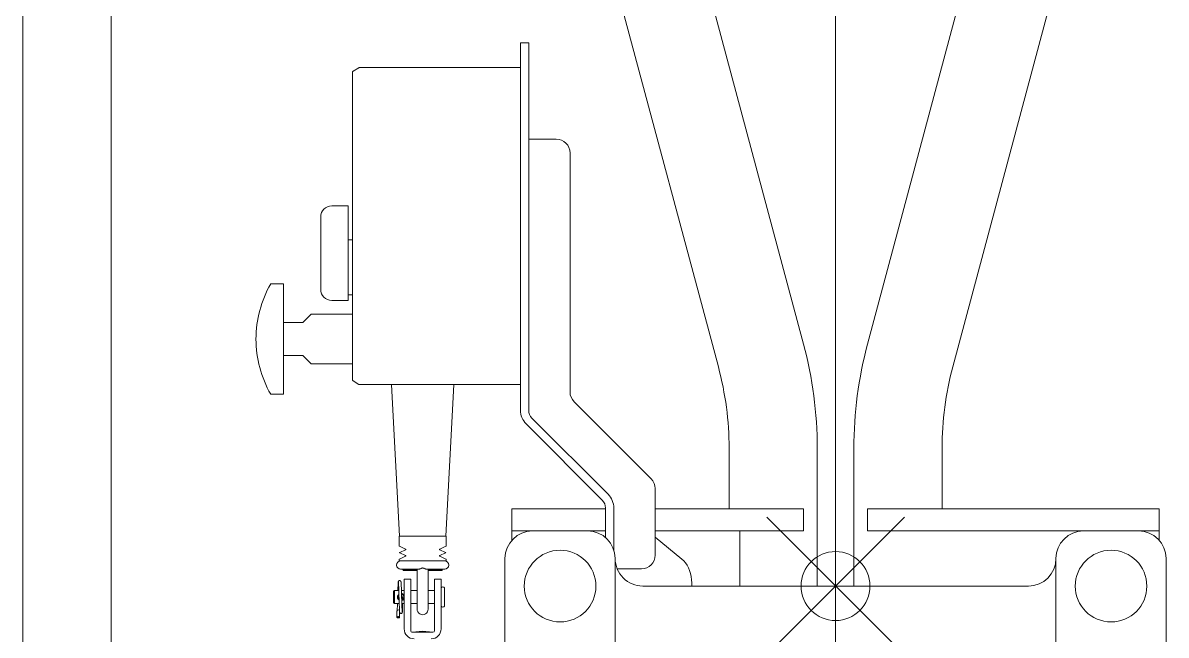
# Model space of a CAD drawing. Extents: x -3873 to 164127, y 7129 to 96529.
# Drawn here: x 46854.5 to 47269.5, y 60993 to 61215.1 of the extents above; entities that cross this region are included whole.
import ezdxf
from ezdxf.enums import TextEntityAlignment as Align

# ---------------------------------------------------------------- set-up
doc = ezdxf.new("R2010")
doc.units = 0
doc.header["$PDMODE"] = 35
doc.header["$PDSIZE"] = 25
doc.layers.get('0').update_dxf_attribs({"linetype": 'CONTINUOUS'})
doc.layers.add('LAYOUT Kromeka', color=1, linetype='CONTINUOUS', lineweight=5)
doc.layers.add('POSNR', color=4, linetype='CONTINUOUS')
doc.styles.add('015_100', font='arial.ttf', dxfattribs={"height": 150})

# ---------------------------------------------------------------- blocks, each defined once
blk = doc.blocks.new('*U61')
at = {"ltscale": 20}
for p, q in [((-7528, 92.5), (-7520, 92.5)), ((-7528, 66.46), (-7528, 92.5)), ((-7520, 85.08), (-7520, 92.5)), ((-7520, 92.5), (-7516.61, 92.5)), ((-7520, 85.08), (-7520, 92.5)), ((-7510, 95), (-7464.55, 95)), ((-7520, 65), (-7520, 85)), ((-7820.99, 82.24), (-7579.51, 17.53)), ((-7528, 57.5), (-7528, 67.4)), ((-7520, 57.5), (-7520, 64.93)), ((-7520, 64.92), (-7520, 57.5)), ((-7528, 57.5), (-7528, 55)), ((-7528, 49.71), (-7528, 55)), ((-7520, 57.5), (-7520, 55)), ((-7520, 24.71), (-7520, 55)), ((-7464.55, 55), (-7510, 55)), ((-7829.27, 51.33), (-7587.79, -13.38)), ((-7528, 46.82), (-7528, 49.71)), ((-7528, 46.82), (-7528, 38.16)), ((-7500, -22.4), (-7500, 45)), ((-7528, 29.71), (-7528, 38.16)), ((-7528, 29.71), (-7528, 24.71)), ((-7528, 2.56), (-7528, 24.71)), ((-7520, 2.56), (-7520, 24.71)), ((-7550, 13.65), (-7528, 13.65)), ((-7528, 2.56), (-7528, 0.86)), ((-7528, -12.37), (-7528, 0.86)), ((-7520, 2.56), (-7520, 0.86)), ((-7520, -12.37), (-7520, 0.86)), ((-7528, -12.37), (-7528, -13.35)), ((-7520, -12.37), (-7520, -13.35)), ((-7520, -13.35), (-7528, -13.35)), ((-7550, -18.35), (-7500, -18.35)), ((-7500, -22.4), (-7500, -22.5)), ((-7500, -27.5), (-7500, -22.5)), ((-7500, -27.5), (-7500, -27.6)), ((-7500, -95), (-7500, -27.6)), ((-7550, -31.65), (-7500, -31.65)), ((-7829.27, -101.33), (-7587.79, -36.62)), ((-7528, -37.63), (-7528, -36.65)), ((-7528, -36.65), (-7520, -36.65)), ((-7520, -37.63), (-7520, -36.65)), ((-7528, -37.63), (-7528, -50.86)), ((-7520, -37.63), (-7520, -50.86)), ((-7528, -52.56), (-7528, -50.86)), ((-7528, -52.56), (-7528, -74.71)), ((-7520, -52.56), (-7520, -50.86)), ((-7520, -52.56), (-7520, -74.71)), ((-7520, -62.31), (-7520, -59.8)), ((-7500, -59.8), (-7520, -59.8)), ((-7550, -63.65), (-7528, -63.65)), ((-7820.99, -132.24), (-7579.51, -67.53)), ((-7520, -77.12), (-7520, -74.6)), ((-7528, -79.71), (-7528, -74.71)), ((-7520, -79.71), (-7520, -74.71)), ((-7520, -81.12), (-7520, -77.12)), ((-7506.63, -78.38), (-7507.56, -78.87)), ((-7505.62, -77.97), (-7506.63, -78.38)), ((-7504.55, -77.64), (-7505.62, -77.97)), ((-7503.44, -77.41), (-7504.55, -77.64)), ((-7502.29, -77.26), (-7503.44, -77.41)), ((-7501.13, -77.22), (-7502.29, -77.26)), ((-7501.13, -77.22), (-7500, -77.22)), ((-7528, -79.71), (-7528, -88.16)), ((-7520, -79.71), (-7520, -88.16)), ((-7520, -81.12), (-7520, -88.45)), ((-7509.79, -80.75), (-7517.74, -90.48)), ((-7509.15, -80.06), (-7509.79, -80.75)), ((-7508.41, -79.43), (-7509.15, -80.06)), ((-7507.56, -78.87), (-7508.41, -79.43)), ((-7511.22, -90.48), (-7535.36, -90.48)), ((-7528, -90.48), (-7528, -88.16)), ((-7520, -90.48), (-7520, -88.16)), ((-7520, -88.59), (-7520, -90.48)), ((-7538.9, -91.94), (-7566.87, -119.91)), ((-7506.22, -104.26), (-7506.22, -95.48)), ((-7533.29, -107.55), (-7560.95, -135.21)), ((-7513.12, -105.5), (-7528.34, -105.5)), ((-7513.06, -105.48), (-7521.22, -105.48)), ((-7464.55, -105), (-7510, -105)), ((-7558.83, -137.33), (-7531.17, -109.67)), ((-7517.6, -108.5), (-7528.34, -108.5)), ((-7528, -108.5), (-7528, -142.5)), ((-7520, -114.92), (-7520, -108.5)), ((-7520, -108.5), (-7520, -114.93)), ((-7520, -135), (-7520, -115)), ((-7570.41, -121.38), (-7657.12, -121.38)), ((-7662.12, -126.38), (-7662.12, -136.38)), ((-7697.12, -136.38), (-7687.12, -136.38)), ((-7697.12, -136.38), (-7697.12, -139.38)), ((-7687.12, -136.38), (-7563.78, -136.38)), ((-7684.62, -136.38), (-7682.8, -136.38)), ((-7682.8, -136.38), (-7677.62, -136.38)), ((-7662.12, -136.38), (-7660.52, -136.38)), ((-7520, -135.08), (-7520, -142.5)), ((-7520, -135.08), (-7520, -142.5)), ((-7697.12, -139.38), (-7687.12, -139.38)), ((-7688.12, -139.38), (-7688.12, -197.74)), ((-7563.78, -139.38), (-7687.12, -139.38)), ((-7573.12, -139.38), (-7573.12, -161.88)), ((-7520, -142.5), (-7528, -142.5)), ((-7516.62, -142.5), (-7520, -142.5)), ((-7510, -145), (-7464.55, -145)), ((-7573.12, -167.62), (-7573.12, -161.88)), ((-7518.12, -166.5), (-7573.12, -163.62)), ((-7573.12, -182.14), (-7573.12, -167.62)), ((-7518.12, -178.91), (-7518.12, -166.48)), ((-7518.02, -166.38), (-7514.52, -166.38)), ((-7513.38, -168.68), (-7514.43, -166.44)), ((-7513.2, -168.68), (-7512.21, -166.57)), ((-7511.05, -168.68), (-7512.03, -166.57)), ((-7510.86, -168.68), (-7509.82, -166.44)), ((-7509.73, -166.38), (-7509.12, -166.38)), ((-7509.12, -178.95), (-7509.12, -166.38)), ((-7506.12, -166.88), (-7506.12, -171.04)), ((-7506.12, -167.83), (-7505.92, -167.74)), ((-7505.92, -167.74), (-7505.92, -171.45)), ((-7505.62, -167.82), (-7505.92, -167.74)), ((-7505.62, -167.82), (-7505.62, -171.49)), ((-7495.63, -168.18), (-7502.45, -168.18)), ((-7502.45, -170.58), (-7502.45, -168.18)), ((-7499.37, -166.93), (-7493.08, -166.93)), ((-7499.37, -168.13), (-7493.08, -168.13)), ((-7484.45, -168.18), (-7495.63, -168.18)), ((-7493.08, -166.93), (-7492.67, -166.93)), ((-7493.08, -168.13), (-7492.67, -168.13)), ((-7506.38, -174.29), (-7506.46, -174.51)), ((-7506.3, -174.06), (-7506.38, -174.29)), ((-7506.27, -173.95), (-7506.3, -174.06)), ((-7506.24, -173.84), (-7506.27, -173.95)), ((-7506.19, -173.68), (-7506.24, -173.84)), ((-7506.17, -173.59), (-7506.19, -173.68)), ((-7506.16, -173.51), (-7506.17, -173.59)), ((-7506.14, -173.41), (-7506.16, -173.51)), ((-7506.13, -173.31), (-7506.14, -173.41)), ((-7506.12, -173.26), (-7506.13, -173.31)), ((-7506.12, -171.04), (-7506.12, -173.21)), ((-7506.12, -173.21), (-7506.12, -173.26)), ((-7505.92, -171.45), (-7505.92, -172.88)), ((-7505.92, -172.89), (-7505.92, -172.88)), ((-7505.62, -172.89), (-7505.92, -172.89)), ((-7505.62, -171.49), (-7505.62, -172.88)), ((-7505.62, -172.88), (-7503.38, -172.88)), ((-7505.62, -172.88), (-7505.62, -172.89)), ((-7503.38, -172.88), (-7498.42, -172.88)), ((-7503.38, -172.88), (-7491.62, -172.88)), ((-7495.63, -170.58), (-7502.45, -170.58)), ((-7498.42, -170.58), (-7498.42, -172.88)), ((-7483.85, -170.58), (-7495.63, -170.58)), ((-7493.62, -170.58), (-7493.62, -172.88)), ((-7493.62, -172.88), (-7491.62, -172.88)), ((-7483.67, -174.88), (-7483.45, -172.38)), ((-7483.45, -172.68), (-7483.45, -172.38)), ((-7483.45, -172.38), (-7483.26, -172.38)), ((-7483.45, -177.38), (-7483.45, -172.68)), ((-7483.26, -172.68), (-7483.26, -172.38)), ((-7483.26, -177.38), (-7483.26, -172.68)), ((-7483.25, -171.18), (-7483.25, -178.58)), ((-7506.55, -174.74), (-7506.61, -174.88)), ((-7506.55, -175.02), (-7506.61, -174.88)), ((-7506.46, -174.51), (-7506.55, -174.74)), ((-7506.46, -175.24), (-7506.55, -175.02)), ((-7506.38, -175.47), (-7506.46, -175.24)), ((-7506.3, -175.69), (-7506.38, -175.47)), ((-7506.27, -175.81), (-7506.3, -175.69)), ((-7506.24, -175.92), (-7506.27, -175.81)), ((-7506.19, -176.08), (-7506.24, -175.92)), ((-7506.17, -176.16), (-7506.19, -176.08)), ((-7506.16, -176.24), (-7506.17, -176.16)), ((-7506.14, -176.35), (-7506.16, -176.24)), ((-7506.13, -176.45), (-7506.14, -176.35)), ((-7506.12, -176.5), (-7506.13, -176.45)), ((-7506.12, -176.54), (-7506.12, -176.5)), ((-7506.12, -176.54), (-7506.12, -182.88)), ((-7505.62, -176.87), (-7505.92, -176.87)), ((-7505.92, -176.87), (-7505.92, -176.88)), ((-7505.92, -176.88), (-7505.92, -182.02)), ((-7505.62, -176.88), (-7505.62, -176.87)), ((-7505.62, -176.88), (-7503.38, -176.88)), ((-7505.62, -176.88), (-7505.62, -181.94)), ((-7503.38, -176.88), (-7491.62, -176.88)), ((-7498.42, -176.88), (-7498.42, -179.18)), ((-7493.62, -176.88), (-7493.62, -179.18)), ((-7483.67, -174.88), (-7483.45, -177.38)), ((-7483.45, -177.38), (-7483.26, -177.38)), ((-7573.12, -197.74), (-7573.12, -182.14)), ((-7518.12, -183.28), (-7518.12, -178.91)), ((-7513.38, -181.07), (-7514.43, -183.32)), ((-7513.2, -181.07), (-7512.21, -183.18)), ((-7511.05, -181.07), (-7512.03, -183.18)), ((-7510.86, -181.07), (-7509.82, -183.32)), ((-7509.12, -183.38), (-7509.12, -178.95)), ((-7506.12, -181.93), (-7505.92, -182.02)), ((-7505.62, -181.94), (-7505.92, -182.02)), ((-7502.45, -179.18), (-7495.63, -179.18)), ((-7502.45, -181.58), (-7502.45, -179.18)), ((-7495.63, -181.58), (-7502.45, -181.58)), ((-7498.18, -182.57), (-7499.28, -182.6)), ((-7498.42, -181.58), (-7498.42, -182.58)), ((-7496.47, -182.52), (-7498.18, -182.57)), ((-7497.25, -182.45), (-7497.26, -182.54)), ((-7497.23, -182.35), (-7497.25, -182.45)), ((-7497.2, -182.26), (-7497.23, -182.35)), ((-7497.16, -182.17), (-7497.2, -182.26)), ((-7497.12, -182.09), (-7497.16, -182.17)), ((-7497.08, -182.01), (-7497.12, -182.09)), ((-7497.03, -181.93), (-7497.08, -182.01)), ((-7496.98, -181.86), (-7497.03, -181.93)), ((-7496.92, -181.8), (-7496.98, -181.86)), ((-7496.85, -181.73), (-7496.92, -181.8)), ((-7496.78, -181.68), (-7496.85, -181.73)), ((-7496.71, -181.63), (-7496.78, -181.68)), ((-7496.63, -181.58), (-7496.71, -181.63)), ((-7494.42, -182.46), (-7496.47, -182.52)), ((-7496.02, -182.25), (-7495.14, -182.25)), ((-7483.85, -179.18), (-7495.63, -179.18)), ((-7484.45, -181.58), (-7495.63, -181.58)), ((-7495.34, -181.62), (-7495.42, -181.58)), ((-7495.27, -181.67), (-7495.34, -181.62)), ((-7495.2, -181.72), (-7495.27, -181.67)), ((-7495.14, -181.78), (-7495.2, -181.72)), ((-7495.11, -181.82), (-7495.14, -181.78)), ((-7495.08, -181.85), (-7495.11, -181.82)), ((-7495.02, -181.93), (-7495.08, -181.85)), ((-7494.96, -182.01), (-7495.02, -181.93)), ((-7494.91, -182.1), (-7494.96, -182.01)), ((-7494.87, -182.18), (-7494.91, -182.1)), ((-7494.84, -182.28), (-7494.87, -182.18)), ((-7494.81, -182.37), (-7494.84, -182.28)), ((-7494.79, -182.47), (-7494.81, -182.37)), ((-7493.15, -182.42), (-7494.42, -182.46)), ((-7493.62, -181.58), (-7493.62, -182.43)), ((-7490.52, -182.25), (-7493.62, -182.25)), ((-7492.26, -182.38), (-7493.15, -182.42)), ((-7491.66, -182.36), (-7492.26, -182.38)), ((-7491.25, -182.34), (-7491.66, -182.36)), ((-7490.97, -182.32), (-7491.25, -182.34)), ((-7490.79, -182.3), (-7490.97, -182.32)), ((-7490.67, -182.29), (-7490.79, -182.3)), ((-7518.12, -183.26), (-7573.12, -186.14)), ((-7518.02, -183.38), (-7514.52, -183.38)), ((-7509.73, -183.38), (-7509.12, -183.38)), ((-7501.99, -183.19), (-7502, -183.23)), ((-7502, -183.23), (-7501.99, -183.27)), ((-7501.98, -183.1), (-7501.99, -183.15)), ((-7501.99, -183.15), (-7501.99, -183.19)), ((-7501.99, -183.27), (-7501.99, -183.31)), ((-7501.99, -183.31), (-7501.98, -183.35)), ((-7501.97, -183.07), (-7501.98, -183.1)), ((-7501.98, -183.35), (-7501.97, -183.39)), ((-7501.95, -183.03), (-7501.97, -183.07)), ((-7501.97, -183.39), (-7501.95, -183.43)), ((-7501.93, -182.99), (-7501.95, -183.03)), ((-7501.95, -183.43), (-7501.93, -183.47)), ((-7501.91, -182.95), (-7501.93, -182.99)), ((-7501.93, -183.47), (-7501.91, -183.5)), ((-7501.89, -182.92), (-7501.91, -182.95)), ((-7501.91, -183.5), (-7501.89, -183.54)), ((-7501.86, -182.89), (-7501.89, -182.92)), ((-7501.89, -183.54), (-7501.86, -183.57)), ((-7501.83, -182.86), (-7501.86, -182.89)), ((-7501.86, -183.57), (-7501.83, -183.59)), ((-7501.8, -182.84), (-7501.83, -182.86)), ((-7501.83, -183.59), (-7501.79, -183.62)), ((-7501.76, -182.82), (-7501.8, -182.84)), ((-7501.79, -183.62), (-7501.76, -183.64)), ((-7501.72, -182.79), (-7501.76, -182.82)), ((-7501.76, -183.64), (-7501.72, -183.66)), ((-7501.69, -182.78), (-7501.72, -182.79)), ((-7501.72, -183.66), (-7501.69, -183.68)), ((-7501.65, -182.76), (-7501.69, -182.78)), ((-7501.69, -183.68), (-7501.63, -183.7)), ((-7501.59, -182.75), (-7501.65, -182.76)), ((-7501.63, -183.7), (-7501.59, -183.71)), ((-7501.53, -182.73), (-7501.59, -182.75)), ((-7501.59, -183.71), (-7501.52, -183.72)), ((-7501.46, -182.72), (-7501.53, -182.73)), ((-7501.52, -183.72), (-7501.42, -183.74)), ((-7501.36, -182.71), (-7501.46, -182.72)), ((-7501.42, -183.74), (-7501.27, -183.75)), ((-7501.32, -183.66), (-7501.37, -183.67)), ((-7501.22, -182.7), (-7501.36, -182.71)), ((-7501.21, -183.65), (-7501.32, -183.66)), ((-7501.27, -183.75), (-7501.04, -183.77)), ((-7500.96, -182.68), (-7501.22, -182.7)), ((-7501.02, -183.64), (-7501.21, -183.65)), ((-7501.04, -183.77), (-7500.68, -183.79)), ((-7500.69, -183.62), (-7501.02, -183.64)), ((-7500.59, -182.66), (-7500.96, -182.68)), ((-7500.24, -183.59), (-7500.69, -183.62)), ((-7500.68, -183.79), (-7500.15, -183.82)), ((-7500.06, -182.63), (-7500.59, -182.66)), ((-7499.58, -183.57), (-7500.24, -183.59)), ((-7500.15, -183.82), (-7499.41, -183.85)), ((-7499.28, -182.6), (-7500.06, -182.63)), ((-7498.58, -183.53), (-7499.58, -183.57)), ((-7499.41, -183.85), (-7498.42, -183.88)), ((-7497.16, -183.49), (-7498.58, -183.53)), ((-7498.42, -183.53), (-7498.42, -185.13)), ((-7498.42, -185.13), (-7493.92, -185.13)), ((-7498.12, -185.43), (-7498.42, -185.13)), ((-7498.12, -185.43), (-7494.18, -185.43)), ((-7494.73, -183.42), (-7497.16, -183.49)), ((-7497.06, -183.48), (-7497, -183.56)), ((-7497, -183.56), (-7496.95, -183.63)), ((-7496.95, -183.63), (-7496.88, -183.69)), ((-7496.88, -183.69), (-7496.81, -183.75)), ((-7496.81, -183.75), (-7496.74, -183.81)), ((-7496.74, -183.81), (-7496.66, -183.86)), ((-7496.66, -183.86), (-7496.58, -183.9)), ((-7496.58, -183.9), (-7496.49, -183.94)), ((-7496.49, -183.94), (-7496.4, -183.97)), ((-7496.4, -183.97), (-7496.31, -184)), ((-7496.31, -184), (-7496.21, -184.02)), ((-7496.21, -184.02), (-7496.11, -184.03)), ((-7496.11, -184.03), (-7496.01, -184.03)), ((-7496.01, -184.03), (-7495.91, -184.02)), ((-7495.91, -184.02), (-7495.81, -184.01)), ((-7495.81, -184.01), (-7495.72, -183.99)), ((-7495.72, -183.99), (-7495.62, -183.97)), ((-7495.62, -183.97), (-7495.53, -183.93)), ((-7495.53, -183.93), (-7495.45, -183.89)), ((-7495.45, -183.89), (-7495.36, -183.85)), ((-7495.36, -183.85), (-7495.28, -183.8)), ((-7495.28, -183.8), (-7495.21, -183.74)), ((-7495.21, -183.74), (-7495.14, -183.68)), ((-7495.14, -183.68), (-7495.08, -183.61)), ((-7495.08, -183.61), (-7495.03, -183.55)), ((-7495.03, -183.55), (-7494.99, -183.49)), ((-7494.99, -183.49), (-7494.95, -183.42)), ((-7493.33, -183.37), (-7494.73, -183.42)), ((-7493.92, -185.43), (-7494.18, -185.43)), ((-7493.62, -185.13), (-7493.92, -185.13)), ((-7493.92, -185.43), (-7493.62, -185.13)), ((-7493.62, -183.38), (-7493.62, -185.13)), ((-7493.62, -184.03), (-7492.6, -184.06)), ((-7492.38, -183.34), (-7493.33, -183.37)), ((-7492.6, -184.06), (-7491.88, -184.09)), ((-7491.73, -183.31), (-7492.38, -183.34)), ((-7491.88, -184.09), (-7491.37, -184.11)), ((-7491.27, -183.29), (-7491.73, -183.31)), ((-7491.37, -184.11), (-7491.1, -184.13)), ((-7490.8, -183.26), (-7491.27, -183.29)), ((-7490.85, -183.25), (-7490.1, -183.25)), ((-7490.85, -184.2), (-7490.1, -184.2)), ((-7490.85, -184.2), (-7490.78, -184.2)), ((-7490.78, -183.25), (-7490.51, -183.25)), ((-7490.78, -184.2), (-7490.6, -184.2)), ((-7490.72, -183.25), (-7490.77, -183.25)), ((-7490.59, -183.23), (-7490.72, -183.25)), ((-7490.51, -183.22), (-7490.59, -183.23)), ((-7490.44, -183.21), (-7490.51, -183.22)), ((-7490.38, -183.19), (-7490.44, -183.21)), ((-7490.33, -183.17), (-7490.38, -183.19)), ((-7490.3, -183.15), (-7490.33, -183.17)), ((-7490.26, -183.13), (-7490.3, -183.15)), ((-7490.22, -183.1), (-7490.26, -183.13)), ((-7490.19, -183.07), (-7490.22, -183.1)), ((-7490.16, -183.04), (-7490.19, -183.07)), ((-7490.14, -183.01), (-7490.16, -183.04)), ((-7490.11, -182.97), (-7490.14, -183.01)), ((-7490.09, -182.94), (-7490.11, -182.97)), ((-7488.66, -183.25), (-7490.1, -183.25)), ((-7488.66, -184.2), (-7490.1, -184.2)), ((-7490.08, -182.9), (-7490.09, -182.94)), ((-7490.06, -182.85), (-7490.08, -182.9)), ((-7490.05, -182.81), (-7490.06, -182.85)), ((-7490.05, -182.73), (-7490.05, -182.77)), ((-7490.05, -182.77), (-7490.05, -182.81)), ((-7488.89, -183.63), (-7488.9, -183.7)), ((-7488.9, -183.7), (-7488.9, -183.76)), ((-7488.9, -183.76), (-7488.89, -183.83)), ((-7488.88, -183.57), (-7488.89, -183.63)), ((-7488.89, -183.83), (-7488.88, -183.89)), ((-7488.87, -183.51), (-7488.88, -183.57)), ((-7488.88, -183.89), (-7488.87, -183.95)), ((-7488.85, -183.45), (-7488.87, -183.51)), ((-7488.87, -183.95), (-7488.85, -184)), ((-7488.83, -183.4), (-7488.85, -183.45)), ((-7488.85, -184), (-7488.83, -184.05)), ((-7488.81, -183.36), (-7488.83, -183.4)), ((-7488.83, -184.05), (-7488.81, -184.1)), ((-7488.78, -183.32), (-7488.81, -183.36)), ((-7488.81, -184.1), (-7488.78, -184.13)), ((-7488.75, -183.29), (-7488.78, -183.32)), ((-7488.78, -184.13), (-7488.75, -184.16)), ((-7488.72, -183.27), (-7488.75, -183.29)), ((-7488.75, -184.16), (-7488.72, -184.19)), ((-7488.69, -183.26), (-7488.72, -183.27)), ((-7488.72, -184.19), (-7488.69, -184.2)), ((-7488.66, -183.25), (-7488.69, -183.26)), ((-7488.69, -184.2), (-7488.66, -184.2)), ((-7488.63, -183.26), (-7488.66, -183.25)), ((-7488.66, -184.2), (-7488.63, -184.2)), ((-7488.59, -183.27), (-7488.63, -183.26)), ((-7488.63, -184.2), (-7488.59, -184.19)), ((-7488.56, -183.3), (-7488.59, -183.27)), ((-7488.59, -184.19), (-7488.56, -184.16)), ((-7488.53, -183.33), (-7488.56, -183.3)), ((-7488.56, -184.16), (-7488.53, -184.13)), ((-7488.5, -183.37), (-7488.53, -183.33)), ((-7488.53, -184.13), (-7488.51, -184.09)), ((-7488.51, -184.09), (-7488.48, -184.05)), ((-7488.48, -183.42), (-7488.5, -183.37)), ((-7488.46, -183.48), (-7488.48, -183.42)), ((-7488.48, -184.05), (-7488.46, -183.99)), ((-7488.44, -183.54), (-7488.46, -183.48)), ((-7488.46, -183.99), (-7488.45, -183.94)), ((-7488.45, -183.94), (-7488.43, -183.87)), ((-7488.43, -183.61), (-7488.44, -183.54)), ((-7488.42, -183.67), (-7488.43, -183.61)), ((-7488.43, -183.81), (-7488.42, -183.74)), ((-7488.43, -183.87), (-7488.43, -183.81)), ((-7488.42, -183.74), (-7488.42, -183.67)), ((-7686.77, -200.14), (-7688.05, -198)), ((-7574.48, -200.14), (-7573.19, -198)), ((-7686.34, -200.38), (-7685.52, -200.38)), ((-7678.91, -200.38), (-7685.52, -200.38)), ((-7595.59, -200.38), (-7678.91, -200.38)), ((-7637.94, -201.88), (-7630.44, -201.88)), ((-7637.94, -201.88), (-7637.94, -207.88)), ((-7630.44, -201.88), (-7627.06, -201.88)), ((-7627.06, -201.88), (-7619.13, -201.88)), ((-7625.62, -200.38), (-7625.62, -201.88)), ((-7619.13, -201.88), (-7603.62, -201.88)), ((-7605.62, -200.38), (-7605.62, -201.88)), ((-7603.62, -201.88), (-7603.62, -207.88)), ((-7598.62, -200.38), (-7598.62, -215.38)), ((-7595.59, -200.38), (-7576.05, -200.38)), ((-7580.62, -200.38), (-7580.62, -215.38)), ((-7576.05, -200.38), (-7574.9, -200.38)), ((-7633.94, -211.88), (-7632.44, -211.88)), ((-7629.06, -211.88), (-7632.44, -211.88)), ((-7629.06, -211.88), (-7617.96, -211.88)), ((-7617.96, -211.88), (-7607.62, -211.88)), ((-7595.62, -218.38), (-7598.62, -215.38)), ((-7583.62, -218.38), (-7580.62, -215.38)), ((-7595.62, -218.38), (-7595.62, -225.38)), ((-7583.62, -218.38), (-7583.62, -225.38)), ((-7609.62, -225.38), (-7572.07, -225.38)), ((-7609.62, -225.38), (-7609.62, -230.02)), ((-7572.07, -225.38), (-7569.62, -225.38)), ((-7569.62, -225.38), (-7569.62, -230.02))]:
    blk.add_line(p, q, dxfattribs=at)
for centre in [(-7500, 75), (-7500, -125)]:
    blk.add_circle(centre, 13, dxfattribs=at)
for centre, radius, start, end in [((-7510, 85), 10, 90, 180), ((-7510, 65), 10, 180, 270), ((-7510, 45), 10, 0, 89.8154), ((-7550, 127.65), 114, 255, 270), ((-7550, 127.65), 146, 255, 270), ((-7550, -177.65), 146, 90, 105), ((-7550, -177.65), 114, 90, 105), ((-7535.36, -95.48), 5, 90, 135), ((-7511.22, -95.48), 5, 0, 90), ((-7510, -95), 10, 270, 0), ((-7528.34, -112.5), 7, 90, 135), ((-7510, -115), 10, 90, 180), ((-7528.34, -112.5), 4, 90, 135), ((-7570.41, -116.38), 5, 270, 315), ((-7657.12, -126.38), 5, 90, 180), ((-7563.78, -132.38), 4, 270, 315), ((-7510, -135), 10, 180, 270), ((-7563.78, -132.38), 7, 270, 315), ((-7507.62, -166.88), 1.5, 0, 180), ((-7518.02, -166.48), 0.1, 90, 180), ((-7514.52, -166.48), 0.1, 25, 90), ((-7513.29, -168.64), 0.1, 205, 335), ((-7512.12, -166.62), 0.1, 25, 155), ((-7510.96, -168.64), 0.1, 205, 335), ((-7509.73, -166.48), 0.1, 90, 155), ((-7498.92, -167.53), 0.75, 126.8699, 233.1301), ((-7498.62, -168.33), 0.2, 48.5781, 90), ((-7493.42, -168.33), 0.2, 90, 131.4115), ((-7493.12, -167.53), 0.75, 306.8699, 53.1301), ((-7484.45, -171.78), 3.6, 0, 90), ((-7506.24, -177.23), 4.36, 85.8075, 88.4421), ((-7491.62, -174.88), 2, 270, 90), ((-7483.85, -171.18), 0.6, 0, 90), ((-7506.24, -172.52), 4.35, 271.5575, 274.1925), ((-7484.45, -177.98), 3.6, 270, 0), ((-7513.29, -181.12), 0.1, 25, 155), ((-7510.96, -181.12), 0.1, 25, 155), ((-7496.02, -182.73), 1, 14.6755, 168.6572), ((-7496.02, -182.73), 0.475, 29.9468, 153.3743), ((-7490.52, -182.73), 0.475, 359.898, 113.1229), ((-7490.52, -182.73), 0.478, 94.976, 113.0595), ((-7483.85, -178.58), 0.6, 270, 0), ((-7518.02, -183.28), 0.1, 180, 270), ((-7514.52, -183.28), 0.1, 270, 335), ((-7512.12, -183.14), 0.1, 205, 335), ((-7509.73, -183.28), 0.1, 205, 270), ((-7507.62, -182.88), 1.5, 180, 360), ((-7496.02, -182.73), 1, 228.0616, 315.2187), ((-7490.85, -183.73), 0.475, 105.0576, 175.0384), ((-7490.85, -183.73), 0.475, 175.0375, 269.9844), ((-7490.7, -184.3), 1.08, 75.3474, 81.9107), ((-7687.62, -197.74), 0.5, 180, 210.9638), ((-7573.62, -197.74), 0.5, 329.0362, 0), ((-7686.34, -199.88), 0.5, 210.9638, 270), ((-7574.9, -199.88), 0.5, 270, 329.0362), ((-7633.94, -207.88), 4, 180, 270), ((-7607.62, -207.88), 4, 270, 360), ((-7589.62, -195.38), 40, 240, 270), ((-7589.62, -195.38), 40, 270, 300)]:
    blk.add_arc(centre, radius, start, end, dxfattribs=at)
at = {"color": 5, "ltscale": 20}
blk.add_point((-7500, -25), dxfattribs=at)
at = {"layer": 'POSNR', "color": 4, "linetype": 'Continuous', "style": '015_100', "flags": 8}
blk.add_attdef('X01.XX', text='', height=100, dxfattribs=at).set_placement((-6975.52, 182.93), align=Align.MIDDLE)
blk = doc.blocks.new('*U133')
at = {"ltscale": 20}
for p, q in [((7500, 1000), (9000, 1000)), ((7500, 968), (9000, 968))]:
    blk.add_line(p, q, dxfattribs=at)

msp = doc.modelspace()

# ---------------------------------------------------------------- linework, layer by layer
at = {"layer": 'LAYOUT Kromeka', "ltscale": 20}
msp.add_line((47149.46, 42069.55), (47149.46, 61869.55), dxfattribs=at)

# ---------------------------------------------------------------- block references
for name, p, rotation in [('*U133', (47854.46, 52269.55), 90), ('*U61', (47174.46, 53510.78), 270)]:
    msp.add_blockref(name, p, dxfattribs=dict(at, rotation=rotation))

doc.saveas('drawing.dxf')
